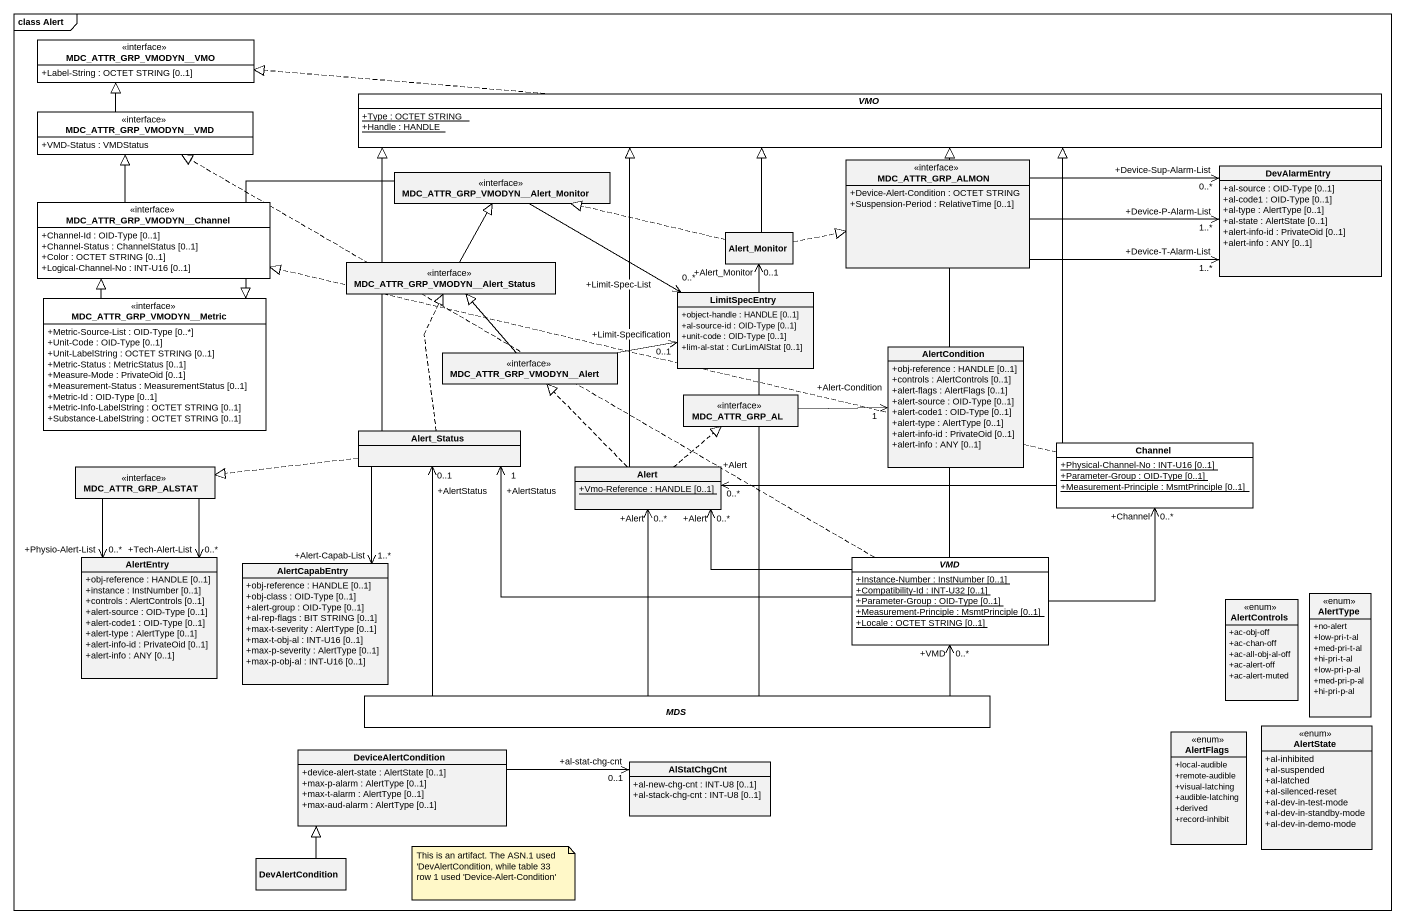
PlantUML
@startuml
mainframe class Alert
hide circle
hide empty members
skinparam classAttributeIconSize 0
interface "MDC_ATTR_GRP_VMODYN__VMO" as MDC_ATTR_GRP_VMODYN_VMO #FFFFFF {
  +Label-String : OCTET STRING [0..1]
}
abstract class VMO #FFFFFF {
  {static} +Type : OCTET STRING
  {static} +Handle : HANDLE
}
interface "MDC_ATTR_GRP_VMODYN__VMD" as MDC_ATTR_GRP_VMODYN_VMD #FFFFFF {
  +VMD-Status : VMDStatus
}
interface "MDC_ATTR_GRP_VMODYN__Alert_Monitor" as MDC_ATTR_GRP_VMODYN_Alert
interface MDC_ATTR_GRP_ALMON {
  +Device-Alert-Condition : OCTET STRING
  +Suspension-Period : RelativeTime [0..1]
}
class DevAlarmEntry {
  +al-source : OID-Type [0..1]
  +al-code1 : OID-Type [0..1]
  +al-type : AlertType [0..1]
  +al-state : AlertState [0..1]
  +alert-info-id : PrivateOid [0..1]
  +alert-info : ANY [0..1]
}
interface "MDC_ATTR_GRP_VMODYN__Channel" as MDC_ATTR_GRP_VMODYN_Channel #FFFFFF {
  +Channel-Id : OID-Type [0..1]
  +Channel-Status : ChannelStatus [0..1]
  +Color : OCTET STRING [0..1]
  +Logical-Channel-No : INT-U16 [0..1]
}
class Alert_Monitor
interface "MDC_ATTR_GRP_VMODYN__Alert_Status" as MDC_ATTR_GRP_VMODYN_Alert_2
class LimitSpecEntry {
  +object-handle : HANDLE [0..1]
  +al-source-id : OID-Type [0..1]
  +unit-code : OID-Type [0..1]
  +lim-al-stat : CurLimAlStat [0..1]
}
interface "MDC_ATTR_GRP_VMODYN__Metric" as MDC_ATTR_GRP_VMODYN_Metric #FFFFFF {
  +Metric-Source-List : OID-Type [0..*]
  +Unit-Code : OID-Type [0..1]
  +Unit-LabelString : OCTET STRING [0..1]
  +Metric-Status : MetricStatus [0..1]
  +Measure-Mode : PrivateOid [0..1]
  +Measurement-Status : MeasurementStatus [0..1]
  +Metric-Id : OID-Type [0..1]
  +Metric-Info-LabelString : OCTET STRING [0..1]
  +Substance-LabelString : OCTET STRING [0..1]
}
interface "MDC_ATTR_GRP_VMODYN__Alert" as MDC_ATTR_GRP_VMODYN_Alert_3
class AlertCondition {
  +obj-reference : HANDLE [0..1]
  +controls : AlertControls [0..1]
  +alert-flags : AlertFlags [0..1]
  +alert-source : OID-Type [0..1]
  +alert-code1 : OID-Type [0..1]
  +alert-type : AlertType [0..1]
  +alert-info-id : PrivateOid [0..1]
  +alert-info : ANY [0..1]
}
interface MDC_ATTR_GRP_AL
class Alert_Status
class Channel #FFFFFF {
  {static} +Physical-Channel-No : INT-U16 [0..1]
  {static} +Parameter-Group : OID-Type [0..1]
  {static} +Measurement-Principle : MsmtPrinciple [0..1]
}
interface MDC_ATTR_GRP_ALSTAT
class Alert {
  {static} +Vmo-Reference : HANDLE [0..1]
}
class AlertEntry {
  +obj-reference : HANDLE [0..1]
  +instance : InstNumber [0..1]
  +controls : AlertControls [0..1]
  +alert-source : OID-Type [0..1]
  +alert-code1 : OID-Type [0..1]
  +alert-type : AlertType [0..1]
  +alert-info-id : PrivateOid [0..1]
  +alert-info : ANY [0..1]
}
class AlertCapabEntry {
  +obj-reference : HANDLE [0..1]
  +obj-class : OID-Type [0..1]
  +alert-group : OID-Type [0..1]
  +al-rep-flags : BIT STRING [0..1]
  +max-t-severity : AlertType [0..1]
  +max-t-obj-al : INT-U16 [0..1]
  +max-p-severity : AlertType [0..1]
  +max-p-obj-al : INT-U16 [0..1]
}
abstract class VMD #FFFFFF {
  {static} +Instance-Number : InstNumber [0..1]
  {static} +Compatibility-Id : INT-U32 [0..1]
  {static} +Parameter-Group : OID-Type [0..1]
  {static} +Measurement-Principle : MsmtPrinciple [0..1]
  {static} +Locale : OCTET STRING [0..1]
}
class AlertControls <<enum>> {
  +ac-obj-off
  +ac-chan-off
  +ac-all-obj-al-off
  +ac-alert-off
  +ac-alert-muted
}
class AlertType <<enum>> {
  +no-alert
  +low-pri-t-al
  +med-pri-t-al
  +hi-pri-t-al
  +low-pri-p-al
  +med-pri-p-al
  +hi-pri-p-al
}
abstract class MDS #FFFFFF
class DeviceAlertCondition {
  +device-alert-state : AlertState [0..1]
  +max-p-alarm : AlertType [0..1]
  +max-t-alarm : AlertType [0..1]
  +max-aud-alarm : AlertType [0..1]
}
class AlertFlags <<enum>> {
  +local-audible
  +remote-audible
  +visual-latching
  +audible-latching
  +derived
  +record-inhibit
}
class AlertState <<enum>> {
  +al-inhibited
  +al-suspended
  +al-latched
  +al-silenced-reset
  +al-dev-in-test-mode
  +al-dev-in-standby-mode
  +al-dev-in-demo-mode
}
class AlStatChgCnt {
  +al-new-chg-cnt : INT-U8 [0..1]
  +al-stack-chg-cnt : INT-U8 [0..1]
}
class DevAlertCondition
VMO .left.|> MDC_ATTR_GRP_VMODYN_VMO
MDC_ATTR_GRP_VMODYN_VMD -up-|> MDC_ATTR_GRP_VMODYN_VMO
MDC_ATTR_GRP_VMODYN_Alert -left-|> MDC_ATTR_GRP_VMODYN_Metric
DevAlarmEntry "+Device-Sup-Alarm-List\n0..*" <-left- MDC_ATTR_GRP_ALMON
DevAlarmEntry "+Device-T-Alarm-List\n1..*" <-left- MDC_ATTR_GRP_ALMON
DevAlarmEntry "+Device-P-Alarm-List\n1..*" <-left- MDC_ATTR_GRP_ALMON
MDC_ATTR_GRP_VMODYN_Channel -up-|> MDC_ATTR_GRP_VMODYN_VMD
Alert_Monitor -up-|> VMO
Alert_Monitor .left.|> MDC_ATTR_GRP_VMODYN_Alert
Alert_Monitor .right.|> MDC_ATTR_GRP_ALMON
Alert_Monitor "+Alert_Monitor\n0..1" <-- MDS
MDC_ATTR_GRP_VMODYN_Alert_2 -up-|> MDC_ATTR_GRP_VMODYN_Alert
LimitSpecEntry "+Limit-Spec-List\n0..*" <-left- MDC_ATTR_GRP_VMODYN_Alert
LimitSpecEntry "+Limit-Specification\n0..1" <-left- MDC_ATTR_GRP_VMODYN_Alert_3
MDC_ATTR_GRP_VMODYN_Metric -up-|> MDC_ATTR_GRP_VMODYN_Channel
MDC_ATTR_GRP_VMODYN_Alert_3 -up-|> MDC_ATTR_GRP_VMODYN_Alert_2
AlertCondition "+Alert-Condition\n1" <-left- MDC_ATTR_GRP_AL
Alert_Status -up-|> VMO
Alert_Status .up.|> MDC_ATTR_GRP_VMODYN_Alert_2
Alert_Status .left.|> MDC_ATTR_GRP_ALSTAT
Alert_Status "+AlertStatus\n1" <-right- VMD
Alert_Status "+AlertStatus\n0..1" <-- MDS
Channel -up-|> VMO
Channel .left.|> MDC_ATTR_GRP_VMODYN_Channel
Channel "+Channel\n0..*" <-- VMD
Alert -up-|> VMO
Alert .up.|> MDC_ATTR_GRP_VMODYN_Alert_3
Alert .up.|> MDC_ATTR_GRP_AL
Alert "+Alert\n0..*" <-right- Channel
Alert "+Alert\n0..*" <-right- VMD
Alert "+Alert\n0..*" <-- MDS
AlertEntry "+Physio-Alert-List\n0..*" <-up- MDC_ATTR_GRP_ALSTAT
AlertEntry "+Tech-Alert-List\n0..*" <-up- MDC_ATTR_GRP_ALSTAT
AlertCapabEntry "+Alert-Capab-List\n1..*" <-up- Alert_Status
VMD -up-|> VMO
VMD .left.|> MDC_ATTR_GRP_VMODYN_VMD
VMD "+VMD\n0..*" <-left- MDS
AlStatChgCnt "+al-stat-chg-cnt\n0..1" <-left- DeviceAlertCondition
DevAlertCondition -up-|> DeviceAlertCondition
note as N1
  This is an artifact. The ASN.1 used 'DevAlertCondition, while table 33 row 1 used 'Device-Alert-Condition'
end note
@enduml
